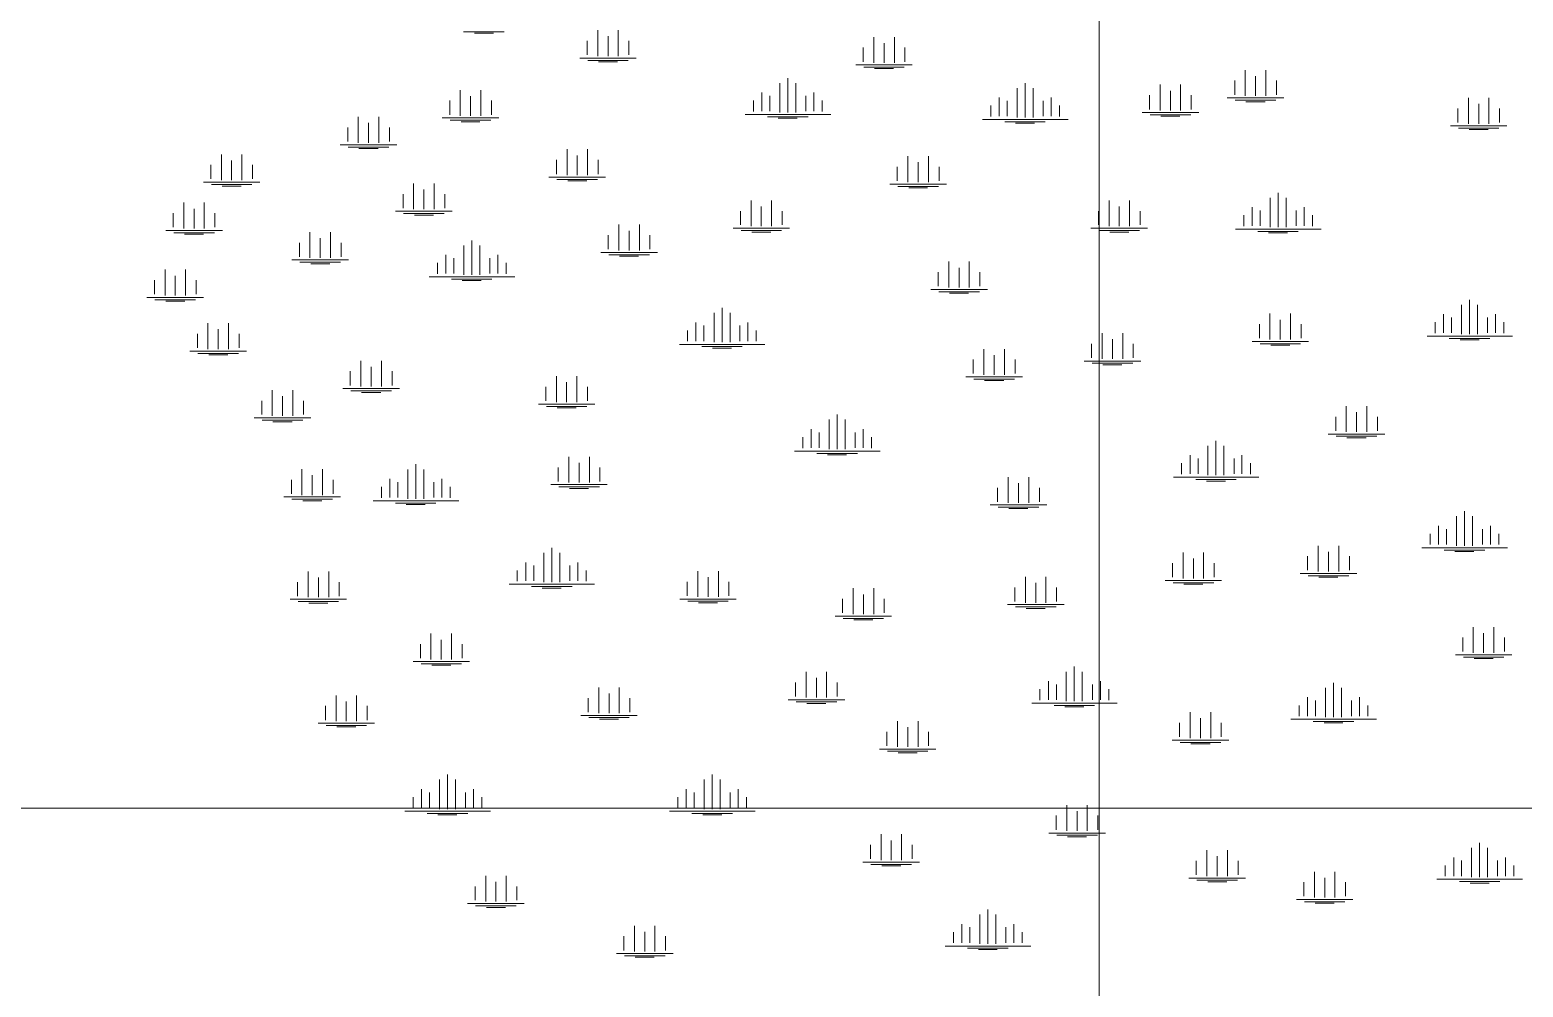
# Model space of a CAD drawing. Header units: metres. Extents: x 405809 to 420020, y 8257398 to 8272141.
# Drawn here: x 407064 to 408371, y 8269843 to 8270681 of the extents above; entities that cross this region are included whole.
import ezdxf

# ---------------------------------------------------------------- set-up
doc = ezdxf.new("R2010")
doc.units = ezdxf.units.M
doc.layers.add('BOFEDALES', color=112, linetype='Continuous', lineweight=5)
doc.layers.add('COORDENADAS', color=30, linetype='Continuous', lineweight=5)

msp = doc.modelspace()

# ---------------------------------------------------------------- linework, layer by layer
at = {"layer": 'BOFEDALES'}
for p, q in [((407443.6, 8270679.5), (407479.1, 8270679.5)), ((407561, 8270658.2), (407561, 8270680.8)), ((407579, 8270658.2), (407579, 8270680.8)), ((407453, 8270678.2), (407469.7, 8270678.2)), ((407551.7, 8270671.6), (407551.7, 8270659.3)), ((407570, 8270658.2), (407570, 8270675.5)), ((407588.2, 8270671.6), (407588.2, 8270659.3)), ((407802.7, 8270652.3), (407802.7, 8270674.9)), ((407811.7, 8270652.3), (407811.7, 8270669.5)), ((407820.7, 8270652.3), (407820.7, 8270674.9)), ((407545.2, 8270656.4), (407594.7, 8270656.4)), ((407552.2, 8270654.4), (407587.7, 8270654.4)), ((407561.6, 8270653.2), (407578.3, 8270653.2)), ((407793.4, 8270665.6), (407793.4, 8270653.3)), ((407829.9, 8270665.6), (407829.9, 8270653.3)), ((407786.9, 8270650.5), (407836.4, 8270650.5)), ((407793.9, 8270648.5), (407829.4, 8270648.5)), ((407803.3, 8270647.2), (407820, 8270647.2)), ((408127.9, 8270623.3), (408127.9, 8270646)), ((408136.9, 8270623.3), (408136.9, 8270640.6)), ((408145.9, 8270623.3), (408145.9, 8270646)), ((407440.6, 8270605.9), (407440.6, 8270628.5)), ((407458.6, 8270605.9), (407458.6, 8270628.5)), ((407720.4, 8270608.9), (407720.4, 8270634.6)), ((407727.4, 8270608.9), (407727.4, 8270639)), ((407727.4, 8270608.9), (407727.4, 8270634.6)), ((407734.4, 8270608.9), (407734.4, 8270634.6)), ((407928.1, 8270604.5), (407928.1, 8270630.2)), ((407935.1, 8270604.5), (407935.1, 8270634.6)), ((407935.1, 8270604.5), (407935.1, 8270630.2)), ((407942.1, 8270604.5), (407942.1, 8270630.2)), ((408053.3, 8270610.6), (408053.3, 8270633.2)), ((408062.3, 8270610.6), (408062.3, 8270627.8)), ((408071.3, 8270610.6), (408071.3, 8270633.2)), ((408118.6, 8270636.7), (408118.6, 8270624.4)), ((408155.1, 8270636.7), (408155.1, 8270624.4)), ((407431.4, 8270619.2), (407431.4, 8270606.9)), ((407449.6, 8270605.9), (407449.6, 8270623.1)), ((407467.9, 8270619.2), (407467.9, 8270606.9)), ((407697.3, 8270619.3), (407697.3, 8270609.8)), ((407704.6, 8270626.3), (407704.6, 8270610)), ((407711.6, 8270623.5), (407711.6, 8270610)), ((407743.1, 8270623.5), (407743.1, 8270610)), ((407750.1, 8270626.3), (407750.1, 8270610)), ((407757.4, 8270619.3), (407757.4, 8270609.8)), ((407905, 8270614.9), (407905, 8270605.4)), ((407912.3, 8270621.9), (407912.3, 8270605.6)), ((407919.3, 8270619), (407919.3, 8270605.6)), ((407950.8, 8270619), (407950.8, 8270605.6)), ((407957.8, 8270621.9), (407957.8, 8270605.6)), ((407965.2, 8270614.9), (407965.2, 8270605.4)), ((408044.1, 8270623.9), (408044.1, 8270611.6)), ((408080.6, 8270623.9), (408080.6, 8270611.6)), ((408112.1, 8270621.6), (408161.6, 8270621.6)), ((408119.1, 8270619.6), (408154.6, 8270619.6)), ((408128.5, 8270618.3), (408145.2, 8270618.3)), ((408323.2, 8270599), (408323.2, 8270621.6)), ((408332.2, 8270599), (408332.2, 8270616.3)), ((408341.2, 8270599), (408341.2, 8270621.6)), ((407351.3, 8270582.4), (407351.3, 8270605)), ((407369.3, 8270582.4), (407369.3, 8270605)), ((407424.9, 8270604.1), (407474.4, 8270604.1)), ((407431.9, 8270602.1), (407467.4, 8270602.1)), ((407441.3, 8270600.8), (407457.9, 8270600.8)), ((407690.1, 8270607.1), (407765, 8270607.1)), ((407709.6, 8270605.1), (407745.1, 8270605.1)), ((407719, 8270603.9), (407735.7, 8270603.9)), ((407897.8, 8270602.7), (407972.7, 8270602.7)), ((408037.6, 8270608.8), (408087.1, 8270608.8)), ((408044.6, 8270606.8), (408080.1, 8270606.8)), ((408054, 8270605.5), (408070.6, 8270605.5)), ((408313.9, 8270612.4), (408313.9, 8270600.1)), ((408350.4, 8270612.4), (408350.4, 8270600.1)), ((407342.1, 8270595.7), (407342.1, 8270583.5)), ((407360.3, 8270582.4), (407360.3, 8270599.7)), ((407378.6, 8270595.7), (407378.6, 8270583.5)), ((407917.3, 8270600.7), (407952.8, 8270600.7)), ((407926.8, 8270599.5), (407943.4, 8270599.5)), ((408307.4, 8270597.2), (408356.9, 8270597.2)), ((408314.4, 8270595.2), (408349.9, 8270595.2)), ((408323.8, 8270594), (408340.5, 8270594)), ((407335.6, 8270580.6), (407385.1, 8270580.6)), ((407342.6, 8270578.6), (407378.1, 8270578.6)), ((407352, 8270577.4), (407368.7, 8270577.4)), ((407534.1, 8270554), (407534.1, 8270576.6)), ((407552.1, 8270554), (407552.1, 8270576.6)), ((407222.3, 8270562.9), (407222.3, 8270550.7)), ((407231.5, 8270549.6), (407231.5, 8270572.2)), ((407240.5, 8270549.6), (407240.5, 8270566.9)), ((407249.5, 8270549.6), (407249.5, 8270572.2)), ((407258.8, 8270562.9), (407258.8, 8270550.7)), ((407524.8, 8270567.3), (407524.8, 8270555)), ((407543.1, 8270554), (407543.1, 8270571.2)), ((407561.4, 8270567.3), (407561.4, 8270555)), ((407832.5, 8270548), (407832.5, 8270570.6)), ((407841.5, 8270548), (407841.5, 8270565.3)), ((407850.5, 8270548), (407850.5, 8270570.6)), ((407518.3, 8270552.2), (407567.9, 8270552.2)), ((407525.3, 8270550.2), (407560.9, 8270550.2)), ((407534.8, 8270548.9), (407551.4, 8270548.9)), ((407823.2, 8270561.3), (407823.2, 8270549.1)), ((407859.8, 8270561.3), (407859.8, 8270549.1)), ((407215.8, 8270547.8), (407265.3, 8270547.8)), ((407222.8, 8270545.8), (407258.3, 8270545.8)), ((407232.2, 8270544.5), (407248.8, 8270544.5)), ((407390.6, 8270537.5), (407390.6, 8270525.2)), ((407399.8, 8270524.2), (407399.8, 8270546.8)), ((407408.8, 8270524.2), (407408.8, 8270541.4)), ((407417.8, 8270524.2), (407417.8, 8270546.8)), ((407427.1, 8270537.5), (407427.1, 8270525.2)), ((407816.7, 8270546.2), (407866.3, 8270546.2)), ((407823.7, 8270544.2), (407859.3, 8270544.2)), ((407833.2, 8270543), (407849.8, 8270543)), ((408156.6, 8270508.5), (408156.6, 8270538.6)), ((407198.6, 8270507.4), (407198.6, 8270530)), ((407207.6, 8270507.4), (407207.6, 8270524.6)), ((407216.6, 8270507.4), (407216.6, 8270530)), ((407384.1, 8270522.4), (407433.6, 8270522.4)), ((407686, 8270522.6), (407686, 8270510.4)), ((407695.2, 8270509.3), (407695.2, 8270531.9)), ((407704.2, 8270509.3), (407704.2, 8270526.5)), ((407713.2, 8270509.3), (407713.2, 8270531.9)), ((407722.5, 8270522.6), (407722.5, 8270510.4)), ((407999.3, 8270522.6), (407999.3, 8270510.4)), ((408008.6, 8270509.3), (408008.6, 8270531.9)), ((408017.6, 8270509.3), (408017.6, 8270526.5)), ((408026.6, 8270509.3), (408026.6, 8270531.9)), ((408035.8, 8270522.6), (408035.8, 8270510.4)), ((408133.8, 8270525.9), (408133.8, 8270509.6)), ((408140.8, 8270523), (408140.8, 8270509.6)), ((408149.6, 8270508.5), (408149.6, 8270534.2)), ((408156.6, 8270508.5), (408156.6, 8270534.2)), ((408163.6, 8270508.5), (408163.6, 8270534.2)), ((408172.3, 8270523), (408172.3, 8270509.6)), ((408179.3, 8270525.9), (408179.3, 8270509.6)), ((407189.4, 8270520.7), (407189.4, 8270508.4)), ((407225.9, 8270520.7), (407225.9, 8270508.4)), ((407391.1, 8270520.4), (407426.6, 8270520.4)), ((407400.5, 8270519.1), (407417.2, 8270519.1)), ((407579.5, 8270488.1), (407579.5, 8270510.7)), ((407597.5, 8270488.1), (407597.5, 8270510.7)), ((408126.5, 8270518.9), (408126.5, 8270509.4)), ((408186.7, 8270518.9), (408186.7, 8270509.4)), ((407182.9, 8270505.6), (407232.4, 8270505.6)), ((407189.9, 8270503.6), (407225.4, 8270503.6)), ((407199.3, 8270502.3), (407215.9, 8270502.3)), ((407309, 8270481.6), (407309, 8270504.2)), ((407318, 8270481.6), (407318, 8270498.8)), ((407327, 8270481.6), (407327, 8270504.2)), ((407450.7, 8270466.8), (407450.7, 8270496.9)), ((407570.2, 8270501.4), (407570.2, 8270489.2)), ((407588.5, 8270488.1), (407588.5, 8270505.4)), ((407606.7, 8270501.4), (407606.7, 8270489.2)), ((407679.5, 8270507.5), (407729, 8270507.5)), ((407686.5, 8270505.5), (407722, 8270505.5)), ((407695.9, 8270504.2), (407712.6, 8270504.2)), ((407992.8, 8270507.5), (408042.3, 8270507.5)), ((407999.8, 8270505.5), (408035.3, 8270505.5)), ((408009.2, 8270504.2), (408025.9, 8270504.2)), ((408119.3, 8270506.7), (408194.2, 8270506.7)), ((408138.8, 8270504.7), (408174.3, 8270504.7)), ((408148.3, 8270503.4), (408164.9, 8270503.4)), ((407299.8, 8270494.9), (407299.8, 8270482.6)), ((407336.3, 8270494.9), (407336.3, 8270482.6)), ((407427.9, 8270484.2), (407427.9, 8270467.9)), ((407443.7, 8270466.8), (407443.7, 8270492.5)), ((407450.7, 8270466.8), (407450.7, 8270492.5)), ((407457.7, 8270466.8), (407457.7, 8270492.5)), ((407473.4, 8270484.2), (407473.4, 8270467.9)), ((407563.7, 8270486.3), (407613.2, 8270486.3)), ((407570.7, 8270484.3), (407606.2, 8270484.3)), ((407182.2, 8270448.7), (407182.2, 8270471.3)), ((407200.2, 8270448.7), (407200.2, 8270471.3)), ((407293.3, 8270479.8), (407342.8, 8270479.8)), ((407300.3, 8270477.8), (407335.8, 8270477.8)), ((407309.7, 8270476.5), (407326.4, 8270476.5)), ((407420.6, 8270477.2), (407420.6, 8270467.7)), ((407434.9, 8270481.3), (407434.9, 8270467.9)), ((407466.4, 8270481.3), (407466.4, 8270467.9)), ((407480.7, 8270477.2), (407480.7, 8270467.7)), ((407580.1, 8270483), (407596.8, 8270483)), ((407868.3, 8270455.6), (407868.3, 8270478.3)), ((407877.3, 8270455.6), (407877.3, 8270472.9)), ((407886.3, 8270455.6), (407886.3, 8270478.3)), ((407172.9, 8270462.1), (407172.9, 8270449.8)), ((407191.2, 8270448.7), (407191.2, 8270466)), ((407209.4, 8270462.1), (407209.4, 8270449.8)), ((407413.4, 8270465), (407488.3, 8270465)), ((407432.9, 8270463), (407468.4, 8270463)), ((407442.3, 8270461.7), (407459, 8270461.7)), ((407859.1, 8270469), (407859.1, 8270456.7)), ((407895.6, 8270469), (407895.6, 8270456.7)), ((407166.4, 8270446.9), (407215.9, 8270446.9)), ((407173.4, 8270444.9), (407208.9, 8270444.9)), ((407852.6, 8270453.9), (407902.1, 8270453.9)), ((407859.6, 8270451.9), (407895.1, 8270451.9)), ((407869, 8270450.6), (407885.6, 8270450.6)), ((408324.3, 8270414.8), (408324.3, 8270444.9)), ((407182.8, 8270443.7), (407199.5, 8270443.7)), ((407662.8, 8270407.7), (407662.8, 8270433.4)), ((407669.8, 8270407.7), (407669.8, 8270437.8)), ((407669.8, 8270407.7), (407669.8, 8270433.4)), ((407676.8, 8270407.7), (407676.8, 8270433.4)), ((408149.5, 8270410.2), (408149.5, 8270432.8)), ((408167.5, 8270410.2), (408167.5, 8270432.8)), ((408301.5, 8270432.2), (408301.5, 8270415.9)), ((408317.3, 8270414.8), (408317.3, 8270440.5)), ((408324.3, 8270414.8), (408324.3, 8270440.5)), ((408331.3, 8270414.8), (408331.3, 8270440.5)), ((408347, 8270432.2), (408347, 8270415.9)), ((407219.8, 8270401.8), (407219.8, 8270424.4)), ((407228.8, 8270401.8), (407228.8, 8270419.1)), ((407237.8, 8270401.8), (407237.8, 8270424.4)), ((407639.7, 8270418.1), (407639.7, 8270408.6)), ((407647, 8270425.1), (407647, 8270408.8)), ((407654, 8270422.3), (407654, 8270408.8)), ((407685.5, 8270422.3), (407685.5, 8270408.8)), ((407692.5, 8270425.1), (407692.5, 8270408.8)), ((407699.8, 8270418.1), (407699.8, 8270408.6)), ((408140.3, 8270423.5), (408140.3, 8270411.3)), ((408158.5, 8270410.2), (408158.5, 8270427.4)), ((408176.8, 8270423.5), (408176.8, 8270411.3)), ((408294.2, 8270425.2), (408294.2, 8270415.7)), ((408308.5, 8270429.3), (408308.5, 8270415.9)), ((408340, 8270429.3), (408340, 8270415.9)), ((408354.3, 8270425.2), (408354.3, 8270415.7)), ((407210.5, 8270415.1), (407210.5, 8270402.9)), ((407247, 8270415.1), (407247, 8270402.9)), ((407632.5, 8270405.9), (407707.4, 8270405.9)), ((407993.3, 8270406.4), (407993.3, 8270394.2)), ((408002.6, 8270393.1), (408002.6, 8270415.7)), ((408011.6, 8270393.1), (408011.6, 8270410.4)), ((408020.6, 8270393.1), (408020.6, 8270415.7)), ((408029.8, 8270406.4), (408029.8, 8270394.2)), ((408133.8, 8270408.4), (408183.3, 8270408.4)), ((408140.8, 8270406.4), (408176.3, 8270406.4)), ((408150.2, 8270405.1), (408166.9, 8270405.1)), ((408287, 8270413), (408361.9, 8270413)), ((408306.5, 8270411), (408342, 8270411)), ((408316, 8270409.8), (408332.6, 8270409.8)), ((407204, 8270400), (407253.5, 8270400)), ((407211, 8270398), (407246.5, 8270398)), ((407220.4, 8270396.8), (407237.1, 8270396.8)), ((407652, 8270403.9), (407687.5, 8270403.9)), ((407661.5, 8270402.7), (407678.1, 8270402.7)), ((407889.8, 8270392.6), (407889.8, 8270380.3)), ((407899, 8270379.2), (407899, 8270401.8)), ((407908, 8270379.2), (407908, 8270396.5)), ((407917, 8270379.2), (407917, 8270401.8)), ((407926.3, 8270392.6), (407926.3, 8270380.3)), ((407344.4, 8270382.3), (407344.4, 8270370)), ((407353.7, 8270369), (407353.7, 8270391.6)), ((407362.7, 8270369), (407362.7, 8270386.2)), ((407371.7, 8270369), (407371.7, 8270391.6)), ((407380.9, 8270382.3), (407380.9, 8270370)), ((407986.8, 8270391.3), (408036.3, 8270391.3)), ((407993.8, 8270389.3), (408029.3, 8270389.3)), ((408003.3, 8270388), (408019.9, 8270388)), ((407276.1, 8270343.3), (407276.1, 8270365.9)), ((407294.1, 8270343.3), (407294.1, 8270365.9)), ((407337.9, 8270367.2), (407387.4, 8270367.2)), ((407515.5, 8270368.7), (407515.5, 8270356.5)), ((407524.8, 8270355.4), (407524.8, 8270378)), ((407533.8, 8270355.4), (407533.8, 8270372.7)), ((407542.8, 8270355.4), (407542.8, 8270378)), ((407552.1, 8270368.7), (407552.1, 8270356.5)), ((407883.3, 8270377.4), (407932.8, 8270377.4)), ((407890.3, 8270375.4), (407925.8, 8270375.4)), ((407899.7, 8270374.2), (407916.4, 8270374.2)), ((407266.8, 8270356.6), (407266.8, 8270344.4)), ((407285.1, 8270343.3), (407285.1, 8270360.5)), ((407303.3, 8270356.6), (407303.3, 8270344.4)), ((407344.9, 8270365.2), (407380.4, 8270365.2)), ((407354.3, 8270363.9), (407371, 8270363.9)), ((407509, 8270353.6), (407558.6, 8270353.6)), ((407260.3, 8270341.5), (407309.8, 8270341.5)), ((407267.3, 8270339.5), (407302.8, 8270339.5)), ((407516, 8270351.6), (407551.6, 8270351.6)), ((407525.5, 8270350.4), (407542.1, 8270350.4)), ((407763.5, 8270314.2), (407763.5, 8270340)), ((407770.5, 8270314.2), (407770.5, 8270344.4)), ((407770.5, 8270314.2), (407770.5, 8270340)), ((407777.5, 8270314.2), (407777.5, 8270340)), ((408207, 8270342.6), (408207, 8270330.3)), ((408216.3, 8270329.2), (408216.3, 8270351.8)), ((408225.3, 8270329.2), (408225.3, 8270346.5)), ((408234.3, 8270329.2), (408234.3, 8270351.8)), ((408243.5, 8270342.6), (408243.5, 8270330.3)), ((407276.7, 8270338.2), (407293.4, 8270338.2)), ((407747.8, 8270331.7), (407747.8, 8270315.3)), ((407754.8, 8270328.8), (407754.8, 8270315.3)), ((407786.3, 8270328.8), (407786.3, 8270315.3)), ((407793.3, 8270331.7), (407793.3, 8270315.3)), ((408200.5, 8270327.4), (408250, 8270327.4)), ((407740.4, 8270324.6), (407740.4, 8270315.1)), ((407800.6, 8270324.6), (407800.6, 8270315.1)), ((408095.2, 8270291.4), (408095.2, 8270317.1)), ((408102.2, 8270291.4), (408102.2, 8270321.5)), ((408102.2, 8270291.4), (408102.2, 8270317.1)), ((408109.2, 8270291.4), (408109.2, 8270317.1)), ((408207.5, 8270325.4), (408243, 8270325.4)), ((408216.9, 8270324.2), (408233.6, 8270324.2)), ((407401.7, 8270270.8), (407401.7, 8270300.9)), ((407535.7, 8270284.9), (407535.7, 8270307.5)), ((407544.7, 8270284.9), (407544.7, 8270302.2)), ((407553.7, 8270284.9), (407553.7, 8270307.5)), ((407733.2, 8270312.4), (407808.1, 8270312.4)), ((407752.8, 8270310.4), (407788.3, 8270310.4)), ((407762.2, 8270309.2), (407778.8, 8270309.2)), ((408072.1, 8270301.8), (408072.1, 8270292.3)), ((408079.5, 8270308.8), (408079.5, 8270292.5)), ((408086.5, 8270305.9), (408086.5, 8270292.5)), ((408118, 8270305.9), (408118, 8270292.5)), ((408125, 8270308.8), (408125, 8270292.5)), ((408132.3, 8270301.8), (408132.3, 8270292.3)), ((407292.8, 8270287.4), (407292.8, 8270275.1)), ((407302, 8270274), (407302, 8270296.7)), ((407311, 8270274), (407311, 8270291.3)), ((407320, 8270274), (407320, 8270296.7)), ((407329.3, 8270287.4), (407329.3, 8270275.1)), ((407378.9, 8270288.2), (407378.9, 8270271.9)), ((407394.7, 8270270.8), (407394.7, 8270296.5)), ((407401.7, 8270270.8), (407401.7, 8270296.5)), ((407408.7, 8270270.8), (407408.7, 8270296.5)), ((407424.4, 8270288.2), (407424.4, 8270271.9)), ((407526.4, 8270298.2), (407526.4, 8270286)), ((407562.9, 8270298.2), (407562.9, 8270286)), ((407920.3, 8270267.1), (407920.3, 8270289.7)), ((407938.3, 8270267.1), (407938.3, 8270289.7)), ((408064.9, 8270289.6), (408139.8, 8270289.6)), ((408084.5, 8270287.6), (408120, 8270287.6)), ((407371.6, 8270281.2), (407371.6, 8270271.7)), ((407385.9, 8270285.4), (407385.9, 8270271.9)), ((407417.4, 8270285.4), (407417.4, 8270271.9)), ((407431.7, 8270281.2), (407431.7, 8270271.7)), ((407519.9, 8270283.1), (407569.4, 8270283.1)), ((407526.9, 8270281.1), (407562.4, 8270281.1)), ((407536.3, 8270279.8), (407553, 8270279.8)), ((407911.1, 8270280.4), (407911.1, 8270268.2)), ((407929.3, 8270267.1), (407929.3, 8270284.4)), ((407947.6, 8270280.4), (407947.6, 8270268.2)), ((408093.9, 8270286.3), (408110.5, 8270286.3)), ((407286.3, 8270272.3), (407335.8, 8270272.3)), ((407293.3, 8270270.3), (407328.8, 8270270.3)), ((407302.7, 8270269), (407319.4, 8270269)), ((407364.3, 8270269), (407439.3, 8270269)), ((407383.9, 8270267), (407419.4, 8270267)), ((407393.3, 8270265.8), (407410, 8270265.8)), ((407904.6, 8270265.3), (407954.1, 8270265.3)), ((407911.6, 8270263.3), (407947.1, 8270263.3)), ((407921, 8270262.1), (407937.6, 8270262.1)), ((408312.7, 8270229.7), (408312.7, 8270255.4)), ((408319.7, 8270229.7), (408319.7, 8270259.8)), ((408319.7, 8270229.7), (408319.7, 8270255.4)), ((408326.7, 8270229.7), (408326.7, 8270255.4)), ((408289.6, 8270240.1), (408289.6, 8270230.6)), ((408296.9, 8270247.1), (408296.9, 8270230.8)), ((408303.9, 8270244.2), (408303.9, 8270230.8)), ((408335.5, 8270244.2), (408335.5, 8270230.8)), ((408342.5, 8270247.1), (408342.5, 8270230.8)), ((408349.8, 8270240.1), (408349.8, 8270230.6)), ((407513.7, 8270197.7), (407513.7, 8270223.4)), ((407520.7, 8270197.7), (407520.7, 8270227.8)), ((407520.7, 8270197.7), (407520.7, 8270223.4)), ((407527.7, 8270197.7), (407527.7, 8270223.4)), ((408073.4, 8270201.1), (408073.4, 8270223.7)), ((408091.4, 8270201.1), (408091.4, 8270223.7)), ((408191.7, 8270207.1), (408191.7, 8270229.7)), ((408200.7, 8270207.1), (408200.7, 8270224.4)), ((408209.7, 8270207.1), (408209.7, 8270229.7)), ((408282.4, 8270227.9), (408357.3, 8270227.9)), ((408301.9, 8270225.9), (408337.5, 8270225.9)), ((408311.4, 8270224.6), (408328, 8270224.6)), ((407498, 8270215.1), (407498, 8270198.8)), ((407505, 8270212.2), (407505, 8270198.8)), ((407536.5, 8270212.2), (407536.5, 8270198.8)), ((407543.5, 8270215.1), (407543.5, 8270198.8)), ((408064.2, 8270214.4), (408064.2, 8270202.2)), ((408082.4, 8270201.1), (408082.4, 8270218.4)), ((408100.7, 8270214.4), (408100.7, 8270202.2)), ((408182.4, 8270220.4), (408182.4, 8270208.2)), ((408219, 8270220.4), (408219, 8270208.2)), ((407298.2, 8270197.9), (407298.2, 8270185.6)), ((407307.5, 8270184.5), (407307.5, 8270207.2)), ((407316.5, 8270184.5), (407316.5, 8270201.8)), ((407325.5, 8270184.5), (407325.5, 8270207.2)), ((407334.7, 8270197.9), (407334.7, 8270185.6)), ((407483.4, 8270195.9), (407558.3, 8270195.9)), ((407490.6, 8270208.1), (407490.6, 8270198.6)), ((407550.8, 8270208.1), (407550.8, 8270198.6)), ((407639.3, 8270198.1), (407639.3, 8270185.8)), ((407648.6, 8270184.8), (407648.6, 8270207.4)), ((407657.6, 8270184.8), (407657.6, 8270202)), ((407666.6, 8270184.8), (407666.6, 8270207.4)), ((407675.8, 8270198.1), (407675.8, 8270185.8)), ((407935.4, 8270179.8), (407935.4, 8270202.5)), ((407944.4, 8270179.8), (407944.4, 8270197.1)), ((407953.4, 8270179.8), (407953.4, 8270202.5)), ((408057.7, 8270199.3), (408107.2, 8270199.3)), ((408064.7, 8270197.3), (408100.2, 8270197.3)), ((408074.1, 8270196.1), (408090.7, 8270196.1)), ((408175.9, 8270205.3), (408225.5, 8270205.3)), ((408182.9, 8270203.3), (408218.5, 8270203.3)), ((408192.4, 8270202), (408209, 8270202)), ((407291.7, 8270182.8), (407341.2, 8270182.8)), ((407503, 8270193.9), (407538.5, 8270193.9)), ((407512.4, 8270192.6), (407529, 8270192.6)), ((407632.8, 8270183), (407682.3, 8270183)), ((407775.3, 8270183.2), (407775.3, 8270170.9)), ((407784.6, 8270169.8), (407784.6, 8270192.4)), ((407793.6, 8270169.8), (407793.6, 8270187.1)), ((407802.6, 8270169.8), (407802.6, 8270192.4)), ((407811.8, 8270183.2), (407811.8, 8270170.9)), ((407926.2, 8270193.2), (407926.2, 8270180.9)), ((407962.7, 8270193.2), (407962.7, 8270180.9)), ((407298.7, 8270180.8), (407334.2, 8270180.8)), ((407308.2, 8270179.5), (407324.8, 8270179.5)), ((407639.8, 8270181), (407675.3, 8270181)), ((407649.2, 8270179.7), (407665.9, 8270179.7)), ((407919.7, 8270178.1), (407969.2, 8270178.1)), ((407926.7, 8270176.1), (407962.2, 8270176.1)), ((407936.1, 8270174.8), (407952.7, 8270174.8)), ((407768.8, 8270168), (407818.3, 8270168)), ((407775.8, 8270166), (407811.3, 8270166)), ((407785.3, 8270164.8), (407801.9, 8270164.8)), ((408327.5, 8270135.9), (408327.5, 8270158.5)), ((408345.5, 8270135.9), (408345.5, 8270158.5)), ((407405.8, 8270143.4), (407405.8, 8270131.1)), ((407415, 8270130), (407415, 8270152.7)), ((407424, 8270130), (407424, 8270147.3)), ((407433, 8270130), (407433, 8270152.7)), ((407442.3, 8270143.4), (407442.3, 8270131.1)), ((408318.3, 8270149.2), (408318.3, 8270137)), ((408336.5, 8270135.9), (408336.5, 8270153.2)), ((408354.8, 8270149.2), (408354.8, 8270137)), ((408311.8, 8270134.1), (408361.3, 8270134.1)), ((408318.8, 8270132.1), (408354.3, 8270132.1)), ((408328.2, 8270130.8), (408344.9, 8270130.8)), ((407399.3, 8270128.3), (407448.8, 8270128.3)), ((407406.3, 8270126.3), (407441.8, 8270126.3)), ((407415.7, 8270125), (407432.4, 8270125)), ((407743.4, 8270096.7), (407743.4, 8270119.3)), ((407761.4, 8270096.7), (407761.4, 8270119.3)), ((407971.2, 8270093.6), (407971.2, 8270119.4)), ((407978.2, 8270093.6), (407978.2, 8270123.8)), ((407978.2, 8270093.6), (407978.2, 8270119.4)), ((407985.2, 8270093.6), (407985.2, 8270119.4)), ((407561.9, 8270083), (407561.9, 8270105.6)), ((407579.9, 8270083), (407579.9, 8270105.6)), ((407734.2, 8270110), (407734.2, 8270097.8)), ((407752.4, 8270096.7), (407752.4, 8270114)), ((407770.7, 8270110), (407770.7, 8270097.8)), ((407948.1, 8270104.1), (407948.1, 8270094.6)), ((407955.5, 8270111.1), (407955.5, 8270094.7)), ((407962.5, 8270108.2), (407962.5, 8270094.7)), ((407994, 8270108.2), (407994, 8270094.7)), ((408001, 8270111.1), (408001, 8270094.7)), ((408008.3, 8270104.1), (408008.3, 8270094.6)), ((408198.1, 8270079.5), (408198.1, 8270105.3)), ((408205.1, 8270079.5), (408205.1, 8270109.7)), ((408205.1, 8270079.5), (408205.1, 8270105.3)), ((408212.1, 8270079.5), (408212.1, 8270105.3)), ((407331.9, 8270076.1), (407331.9, 8270098.7)), ((407340.9, 8270076.1), (407340.9, 8270093.3)), ((407349.9, 8270076.1), (407349.9, 8270098.7)), ((407552.6, 8270096.3), (407552.6, 8270084.1)), ((407570.9, 8270083), (407570.9, 8270100.3)), ((407589.1, 8270096.3), (407589.1, 8270084.1)), ((407727.7, 8270094.9), (407777.2, 8270094.9)), ((407734.7, 8270092.9), (407770.2, 8270092.9)), ((407744.1, 8270091.7), (407760.7, 8270091.7)), ((407940.9, 8270091.9), (408015.8, 8270091.9)), ((408182.4, 8270097), (408182.4, 8270080.6)), ((408189.4, 8270094.1), (408189.4, 8270080.6)), ((408220.9, 8270094.1), (408220.9, 8270080.6)), ((408227.9, 8270097), (408227.9, 8270080.6)), ((407322.7, 8270089.4), (407322.7, 8270077.1)), ((407359.2, 8270089.4), (407359.2, 8270077.1)), ((407546.1, 8270081.2), (407595.6, 8270081.2)), ((407553.1, 8270079.2), (407588.6, 8270079.2)), ((407562.6, 8270077.9), (407579.2, 8270077.9)), ((407960.5, 8270089.9), (407996, 8270089.9)), ((407969.9, 8270088.6), (407986.5, 8270088.6)), ((408079.7, 8270061.3), (408079.7, 8270083.9)), ((408088.7, 8270061.3), (408088.7, 8270078.6)), ((408097.7, 8270061.3), (408097.7, 8270083.9)), ((408175.1, 8270089.9), (408175.1, 8270080.4)), ((408235.2, 8270089.9), (408235.2, 8270080.4)), ((407316.2, 8270074.3), (407365.7, 8270074.3)), ((407323.2, 8270072.3), (407358.7, 8270072.3)), ((407332.6, 8270071), (407349.3, 8270071)), ((407814.1, 8270066.9), (407814.1, 8270054.6)), ((407823.4, 8270053.5), (407823.4, 8270076.1)), ((407832.4, 8270053.5), (407832.4, 8270070.8)), ((407841.4, 8270053.5), (407841.4, 8270076.1)), ((407850.6, 8270066.9), (407850.6, 8270054.6)), ((408070.4, 8270074.6), (408070.4, 8270062.4)), ((408106.9, 8270074.6), (408106.9, 8270062.4)), ((408167.8, 8270077.8), (408242.7, 8270077.8)), ((408187.4, 8270075.8), (408222.9, 8270075.8)), ((408196.8, 8270074.5), (408213.4, 8270074.5)), ((407807.6, 8270051.7), (407857.1, 8270051.7)), ((408063.9, 8270059.5), (408113.4, 8270059.5)), ((408070.9, 8270057.5), (408106.4, 8270057.5)), ((408080.3, 8270056.2), (408097, 8270056.2)), ((407814.6, 8270049.7), (407850.1, 8270049.7)), ((407824, 8270048.5), (407840.7, 8270048.5)), ((407429.4, 8269999.2), (407429.4, 8270029.3)), ((407661.2, 8269999.2), (407661.2, 8270029.3)), ((407406.7, 8270016.6), (407406.7, 8270000.3)), ((407413.7, 8270013.7), (407413.7, 8270000.3)), ((407422.4, 8269999.2), (407422.4, 8270024.9)), ((407429.4, 8269999.2), (407429.4, 8270024.9)), ((407436.4, 8269999.2), (407436.4, 8270024.9)), ((407445.2, 8270013.7), (407445.2, 8270000.3)), ((407452.2, 8270016.6), (407452.2, 8270000.3)), ((407638.5, 8270016.6), (407638.5, 8270000.3)), ((407645.5, 8270013.7), (407645.5, 8270000.3)), ((407654.2, 8269999.2), (407654.2, 8270024.9)), ((407661.2, 8269999.2), (407661.2, 8270024.9)), ((407668.2, 8269999.2), (407668.2, 8270024.9)), ((407677, 8270013.7), (407677, 8270000.3)), ((407684, 8270016.6), (407684, 8270000.3)), ((407399.3, 8270009.6), (407399.3, 8270000.1)), ((407459.5, 8270009.6), (407459.5, 8270000.1)), ((407631.2, 8270009.6), (407631.2, 8270000.1)), ((407691.3, 8270009.6), (407691.3, 8270000.1)), ((407971.6, 8269980), (407971.6, 8270002.6)), ((407989.6, 8269980), (407989.6, 8270002.6)), ((407392.1, 8269997.4), (407467, 8269997.4)), ((407411.7, 8269995.4), (407447.2, 8269995.4)), ((407421.1, 8269994.1), (407437.7, 8269994.1)), ((407623.9, 8269997.4), (407698.9, 8269997.4)), ((407643.5, 8269995.4), (407679, 8269995.4)), ((407652.9, 8269994.1), (407669.6, 8269994.1)), ((407962.3, 8269993.4), (407962.3, 8269981.1)), ((407980.6, 8269980), (407980.6, 8269997.3)), ((407998.9, 8269993.4), (407998.9, 8269981.1)), ((407809, 8269954.4), (407809, 8269977.1)), ((407827, 8269954.4), (407827, 8269977.1)), ((407955.8, 8269978.2), (408005.4, 8269978.2)), ((407962.8, 8269976.2), (407998.4, 8269976.2)), ((407972.3, 8269975), (407988.9, 8269975)), ((407799.7, 8269967.8), (407799.7, 8269955.5)), ((407818, 8269954.4), (407818, 8269971.7)), ((407836.2, 8269967.8), (407836.2, 8269955.5)), ((408094.3, 8269940.5), (408094.3, 8269963.2)), ((408112.3, 8269940.5), (408112.3, 8269963.2)), ((408326, 8269939.5), (408326, 8269965.2)), ((408333, 8269939.5), (408333, 8269969.6)), ((408333, 8269939.5), (408333, 8269965.2)), ((408340, 8269939.5), (408340, 8269965.2)), ((407793.2, 8269952.7), (407842.7, 8269952.7)), ((407800.2, 8269950.7), (407835.7, 8269950.7)), ((407809.6, 8269949.4), (407826.3, 8269949.4)), ((408085, 8269953.9), (408085, 8269941.6)), ((408103.3, 8269940.5), (408103.3, 8269957.8)), ((408121.6, 8269953.9), (408121.6, 8269941.6)), ((408303, 8269949.9), (408303, 8269940.4)), ((408310.3, 8269956.9), (408310.3, 8269940.5)), ((408317.3, 8269954), (408317.3, 8269940.5)), ((408348.8, 8269954), (408348.8, 8269940.5)), ((408355.8, 8269956.9), (408355.8, 8269940.5)), ((408363.1, 8269949.9), (408363.1, 8269940.4)), ((407462.9, 8269918.2), (407462.9, 8269940.8)), ((407471.9, 8269918.2), (407471.9, 8269935.5)), ((407480.9, 8269918.2), (407480.9, 8269940.8)), ((408078.5, 8269938.8), (408128.1, 8269938.8)), ((408085.5, 8269936.8), (408121.1, 8269936.8)), ((408095, 8269935.5), (408111.6, 8269935.5)), ((408179.1, 8269935.1), (408179.1, 8269922.8)), ((408188.4, 8269921.7), (408188.4, 8269944.3)), ((408197.4, 8269921.7), (408197.4, 8269939)), ((408206.4, 8269921.7), (408206.4, 8269944.3)), ((408215.6, 8269935.1), (408215.6, 8269922.8)), ((408295.7, 8269937.7), (408370.7, 8269937.7)), ((408315.3, 8269935.7), (408350.8, 8269935.7)), ((408324.7, 8269934.4), (408341.4, 8269934.4)), ((407453.6, 8269931.5), (407453.6, 8269919.3)), ((407490.1, 8269931.5), (407490.1, 8269919.3)), ((407447.1, 8269916.4), (407496.6, 8269916.4)), ((407454.1, 8269914.4), (407489.6, 8269914.4)), ((407463.6, 8269913.1), (407480.2, 8269913.1)), ((407902.5, 8269881.1), (407902.5, 8269911.2)), ((408172.6, 8269919.9), (408222.1, 8269919.9)), ((408179.6, 8269917.9), (408215.1, 8269917.9)), ((408189, 8269916.7), (408205.7, 8269916.7)), ((407593.1, 8269874.4), (407593.1, 8269897.1)), ((407611.1, 8269874.4), (407611.1, 8269897.1)), ((407879.8, 8269898.5), (407879.8, 8269882.2)), ((407886.8, 8269895.7), (407886.8, 8269882.2)), ((407895.5, 8269881.1), (407895.5, 8269906.8)), ((407902.5, 8269881.1), (407902.5, 8269906.8)), ((407909.5, 8269881.1), (407909.5, 8269906.8)), ((407918.3, 8269895.7), (407918.3, 8269882.2)), ((407925.3, 8269898.5), (407925.3, 8269882.2)), ((407583.9, 8269887.8), (407583.9, 8269875.5)), ((407602.1, 8269874.4), (407602.1, 8269891.7)), ((407620.4, 8269887.8), (407620.4, 8269875.5)), ((407872.4, 8269891.5), (407872.4, 8269882)), ((407932.6, 8269891.5), (407932.6, 8269882)), ((407577.4, 8269872.7), (407626.9, 8269872.7)), ((407584.4, 8269870.7), (407619.9, 8269870.7)), ((407593.8, 8269869.4), (407610.5, 8269869.4)), ((407865.2, 8269879.3), (407940.1, 8269879.3)), ((407884.8, 8269877.3), (407920.3, 8269877.3)), ((407894.2, 8269876.1), (407910.8, 8269876.1))]:
    msp.add_line(p, q, dxfattribs=at)
at = {"layer": 'COORDENADAS'}
for p, q in [((408000, 8271350), (408000, 8257550)), ((406200, 8270000), (419600, 8270000))]:
    msp.add_line(p, q, dxfattribs=at)

doc.saveas('drawing.dxf')
